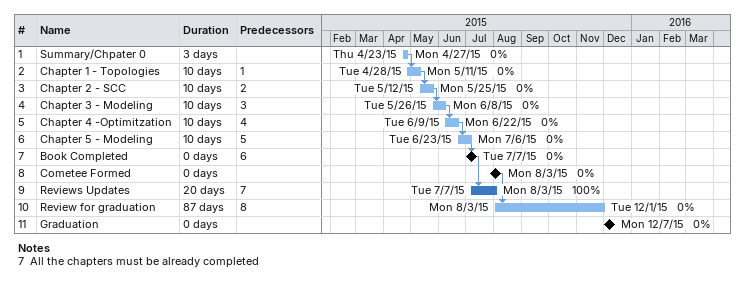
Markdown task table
| ID | Task | Duration | Start | Finish | Predecessors | % complete |
|---|---|---|---|---|---|---|
| 1 | Summary/Chpater 0 | 3d | 2015-04-23 | 2015-04-27 |  | 0 |
| 2 | Chapter 1 - Topologies | 10d | 2015-04-28 | 2015-05-11 | 1 | 0 |
| 3 | Chapter 2 - SCC | 10d | 2015-05-12 | 2015-05-25 | 2 | 0 |
| 4 | Chapter 3 - Modeling | 10d | 2015-05-26 | 2015-06-08 | 3 | 0 |
| 5 | Chapter 4 -Optimitzation | 10d | 2015-06-09 | 2015-06-22 | 4 | 0 |
| 6 | Chapter 5 - Modeling | 10d | 2015-06-23 | 2015-07-06 | 5 | 0 |
| 7 | Book Completed | 0d | 2015-07-07 | 2015-07-07 | 6 | 0 |
| 8 | Cometee Formed | 0d | 2015-08-03 | 2015-08-03 |  | 0 |
| 9 | Reviews Updates | 20d | 2015-07-07 | 2015-08-03 | 7 | 100 |
| 10 | Review for graduation | 87d | 2015-08-03 | 2015-12-01 | 8 | 0 |
| 11 | Graduation | 0d | 2015-12-07 | 2015-12-07 |  | 0 |

Notes
- 7: All the chapters must be already completed
